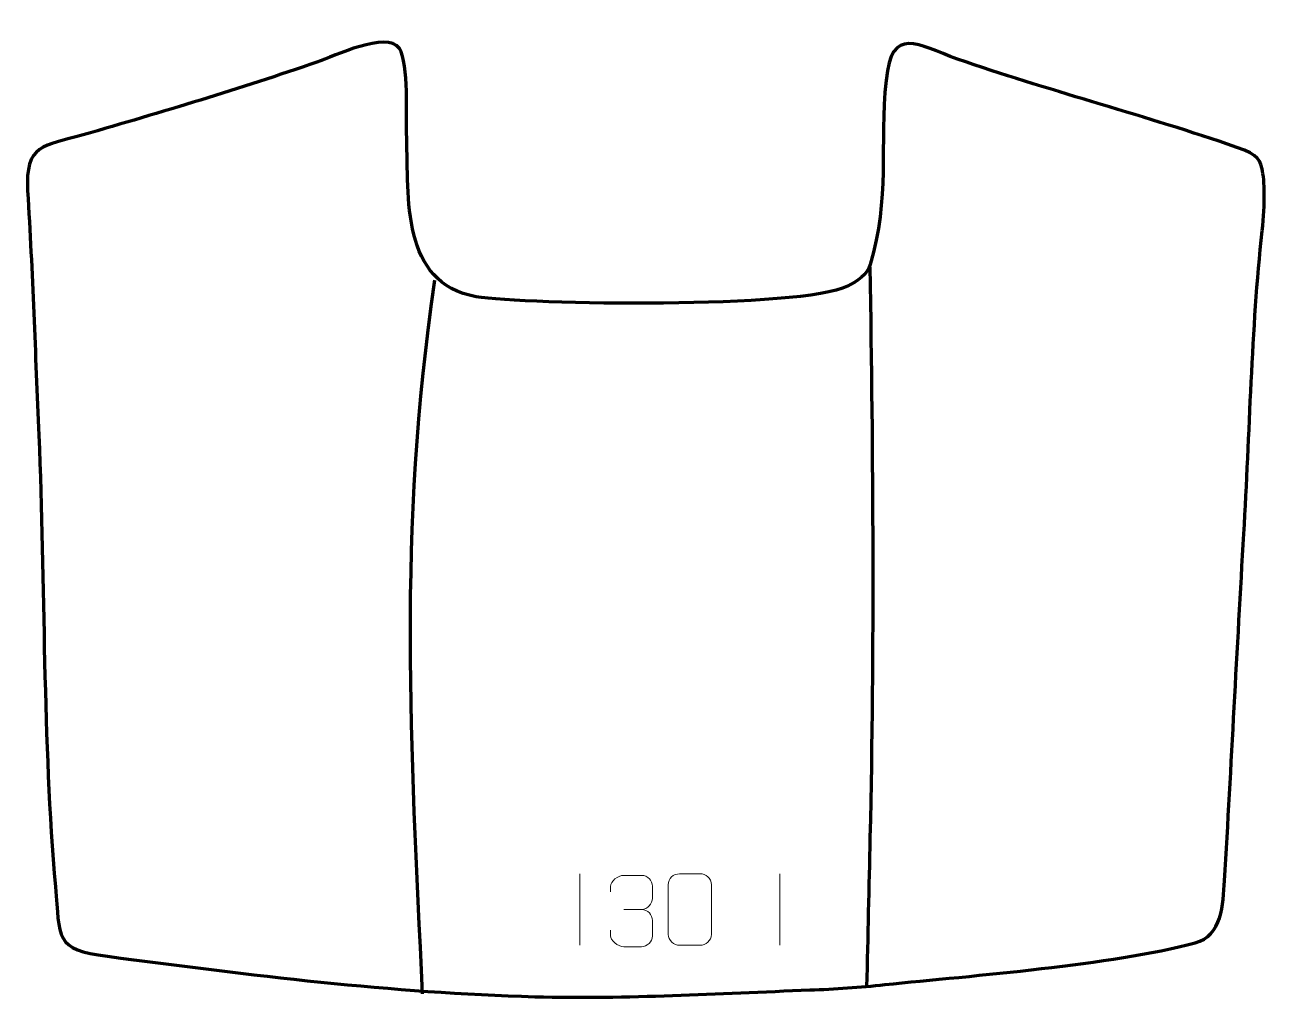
# Model space of a CAD drawing. Header units: millimetres. Extents: x -466 to -32, y 242 to 583.
import ezdxf

# ---------------------------------------------------------------- set-up
doc = ezdxf.new("R2010")
doc.units = ezdxf.units.MM
doc.header["$MEASUREMENT"] = 0
doc.layers.add('layer 1', color=7, linetype='Continuous')
doc.layers.add('layer 2', color=7, linetype='Continuous')

msp = doc.modelspace()

# ---------------------------------------------------------------- linework, layer by layer
at = {"layer": 'layer 1', "color": 140, "lineweight": 158}
msp.add_open_spline([(-170.5691, 498.5762), (-169.5326, 431.4554), (-169.0403, 366.0629), (-170.5654, 298.9732), (-170.5654, 298.9732), (-170.953, 281.5756), (-171.3406, 264.1779), (-171.7281, 246.7803)], degree=3, knots=[0, 0, 0, 0, 0.33333333, 0.33333333, 0.33333333, 0.33333333, 1, 1, 1, 1], dxfattribs=at)
msp.add_open_spline([(-322.9562, 493.9617), (-336.0268, 405.1591), (-331.4179, 332.2173), (-327.2905, 244.2617)], degree=3, dxfattribs=at)
at = {"layer": 'layer 2', "color": 242, "lineweight": 158}
msp.add_open_spline([(-461.5291, 439.7038), (-462.7547, 468.2173), (-463.6894, 496.7466), (-465.4266, 525.2356), (-465.4266, 525.2356), (-466.424, 541.592), (-459.8178, 540.9329), (-446.0075, 544.8728), (-446.0075, 544.8728), (-419.0331, 552.6326), (-390.719, 561.1702), (-364.2144, 570.3132), (-364.2144, 570.3132), (-357.9138, 572.4866), (-339.8998, 581.2922), (-335.29, 575.1602), (-335.29, 575.1602), (-331.8755, 569.3398), (-333.0805, 551.5011), (-332.747, 543.7801), (-332.747, 543.7801), (-332.0824, 523.073), (-334.8098, 492.955), (-308.4087, 488.189), (-308.4087, 488.189), (-290.8339, 485.339), (-194.3812, 483.914), (-178.486, 491.8914), (-178.486, 491.8914), (-174.8746, 493.7039), (-171.5387, 495.9615), (-170.5035, 499.4607), (-170.5035, 499.4607), (-163.5656, 522.913), (-167.2946, 540.935), (-164.9444, 563.9185), (-164.9444, 563.9185), (-162.9527, 583.3955), (-154.0065, 576.3903), (-139.9637, 571.4109), (-139.9637, 571.4109), (-108.5817, 560.5785), (-76.6883, 552.229), (-45.3771, 541.6472), (-45.3771, 541.6472), (-35.6289, 538.3527), (-34.2566, 537.1364), (-33.3242, 533.0415), (-33.3242, 533.0415), (-32.3289, 528.6708), (-32.219, 521.0367), (-33.277, 511.2856), (-33.277, 511.2856), (-37.0516, 476.4977), (-37.5733, 440.3774), (-39.6847, 405.2527), (-39.6847, 405.2527), (-42.0792, 364.7709), (-44.0211, 324.2574), (-46.4398, 283.7819), (-46.4398, 283.7819), (-46.9305, 275.5698), (-47.367, 264.4888), (-56.7206, 262.0405), (-56.7206, 262.0405), (-86.508, 254.244), (-134.1775, 250.6794), (-165.3578, 247.4279), (-165.3578, 247.4279), (-174.0775, 246.5232), (-182.8218, 245.8698), (-191.6013, 245.557), (-191.6013, 245.557), (-224.3451, 244.3904), (-254.9591, 242.3366), (-287.9159, 243.2148), (-287.9159, 243.2148), (-337.6752, 244.5057), (-388.1238, 250.8616), (-437.4899, 257.3443), (-437.4899, 257.3443), (-456.2036, 259.8018), (-454.105, 263.731), (-455.7077, 281.6546), (-455.7077, 281.6546), (-460.2313, 332.2425), (-459.2965, 388.0113), (-461.5291, 439.7038)], degree=3, knots=[0, 0, 0, 0, 0.04347826, 0.04347826, 0.04347826, 0.04347826, 0.08695652, 0.08695652, 0.08695652, 0.08695652, 0.13043478, 0.13043478, 0.13043478, 0.13043478, 0.17391304, 0.17391304, 0.17391304, 0.17391304, 0.2173913, 0.2173913, 0.2173913, 0.2173913, 0.26086957, 0.26086957, 0.26086957, 0.26086957, 0.30434783, 0.30434783, 0.30434783, 0.30434783, 0.34782609, 0.34782609, 0.34782609, 0.34782609, 0.39130435, 0.39130435, 0.39130435, 0.39130435, 0.43478261, 0.43478261, 0.43478261, 0.43478261, 0.47826087, 0.47826087, 0.47826087, 0.47826087, 0.52173913, 0.52173913, 0.52173913, 0.52173913, 0.56521739, 0.56521739, 0.56521739, 0.56521739, 0.60869565, 0.60869565, 0.60869565, 0.60869565, 0.65217391, 0.65217391, 0.65217391, 0.65217391, 0.69565217, 0.69565217, 0.69565217, 0.69565217, 0.73913043, 0.73913043, 0.73913043, 0.73913043, 0.7826087, 0.7826087, 0.7826087, 0.7826087, 0.82608696, 0.82608696, 0.82608696, 0.82608696, 0.86956522, 0.86956522, 0.86956522, 0.86956522, 0.91304348, 0.91304348, 0.91304348, 0.91304348, 1, 1, 1, 1], dxfattribs=at)
at = {"layer": 'layer 2', "color": 250, "lineweight": 9}
for points in [[(-272.1703, 286.1915), (-272.1703, 286.1915), (-272.1703, 261.2174), (-272.1703, 261.2174)], [(-202.1703, 286.1915), (-202.1703, 286.1915), (-202.1703, 261.2174), (-202.1703, 261.2174)], [(-256.7169, 273.7263), (-256.7169, 273.7263), (-250.5205, 273.7263), (-250.5205, 273.7263)]]:
    msp.add_open_spline(points, degree=3, dxfattribs=at)
for points, knots in [([(-261.4266, 279.9715), (-261.4266, 279.9715), (-261.4266, 281.8287), (-261.4266, 281.8287), (-261.4266, 281.8287), (-261.4409, 283.5706), (-258.7764, 285.6887), (-256.7173, 285.666), (-256.7173, 285.666), (-254.6532, 285.666), (-252.5892, 285.666), (-250.5255, 285.666), (-250.5255, 285.666), (-248.331, 285.6748), (-246.7327, 283.828), (-246.6883, 281.9159), (-246.6883, 281.9159), (-246.6887, 280.4808), (-246.6887, 279.0457), (-246.6883, 277.6102), (-246.6883, 277.6102), (-246.7369, 275.9567), (-248.3395, 273.7267), (-250.5378, 273.7367), (-250.5378, 273.7367), (-248.3341, 273.7255), (-246.7261, 271.9223), (-246.6721, 269.8628), (-246.6721, 269.8628), (-246.6725, 268.0781), (-246.6725, 266.2934), (-246.6721, 264.5083), (-246.6721, 264.5083), (-246.662, 262.4469), (-248.7169, 260.6838), (-250.5378, 260.6919), (-250.5378, 260.6919), (-252.6031, 260.6922), (-254.6683, 260.6922), (-256.7339, 260.6919), (-256.7339, 260.6919), (-258.9025, 260.7034), (-261.4335, 263.1036), (-261.4521, 264.5654), (-261.4521, 264.5654), (-261.4521, 264.5654), (-261.4521, 266.474), (-261.4521, 266.474)], [0, 0, 0, 0, 0.07692308, 0.07692308, 0.07692308, 0.07692308, 0.15384615, 0.15384615, 0.15384615, 0.15384615, 0.23076923, 0.23076923, 0.23076923, 0.23076923, 0.30769231, 0.30769231, 0.30769231, 0.30769231, 0.38461538, 0.38461538, 0.38461538, 0.38461538, 0.46153846, 0.46153846, 0.46153846, 0.46153846, 0.53846154, 0.53846154, 0.53846154, 0.53846154, 0.61538462, 0.61538462, 0.61538462, 0.61538462, 0.69230769, 0.69230769, 0.69230769, 0.69230769, 0.76923077, 0.76923077, 0.76923077, 0.76923077, 0.84615385, 0.84615385, 0.84615385, 0.84615385, 1, 1, 1, 1]), ([(-237.1994, 286.2256), (-234.8333, 286.2256), (-232.4668, 286.2256), (-230.1003, 286.2256), (-230.1003, 286.2256), (-228.1198, 286.2612), (-226.0938, 284.7669), (-226.0667, 282.3248), (-226.0667, 282.3248), (-226.0671, 276.5674), (-226.0671, 270.8096), (-226.0667, 265.0514), (-226.0667, 265.0514), (-226.2088, 262.7238), (-227.9152, 261.2415), (-230.1003, 261.2307), (-230.1003, 261.2307), (-232.4727, 261.2311), (-234.8451, 261.2311), (-237.2171, 261.2307), (-237.2171, 261.2307), (-239.1756, 261.1251), (-241.182, 263.013), (-241.1706, 265.034), (-241.1706, 265.034), (-241.1702, 270.8146), (-241.1702, 276.5949), (-241.1706, 282.3747), (-241.1706, 282.3747), (-241.1663, 284.5167), (-239.3892, 286.2392), (-237.1994, 286.2256)], [0, 0, 0, 0, 0.11111111, 0.11111111, 0.11111111, 0.11111111, 0.22222222, 0.22222222, 0.22222222, 0.22222222, 0.33333333, 0.33333333, 0.33333333, 0.33333333, 0.44444444, 0.44444444, 0.44444444, 0.44444444, 0.55555556, 0.55555556, 0.55555556, 0.55555556, 0.66666667, 0.66666667, 0.66666667, 0.66666667, 0.77777778, 0.77777778, 0.77777778, 0.77777778, 1, 1, 1, 1])]:
    msp.add_open_spline(points, degree=3, knots=knots, dxfattribs=at)

doc.saveas('drawing.dxf')
